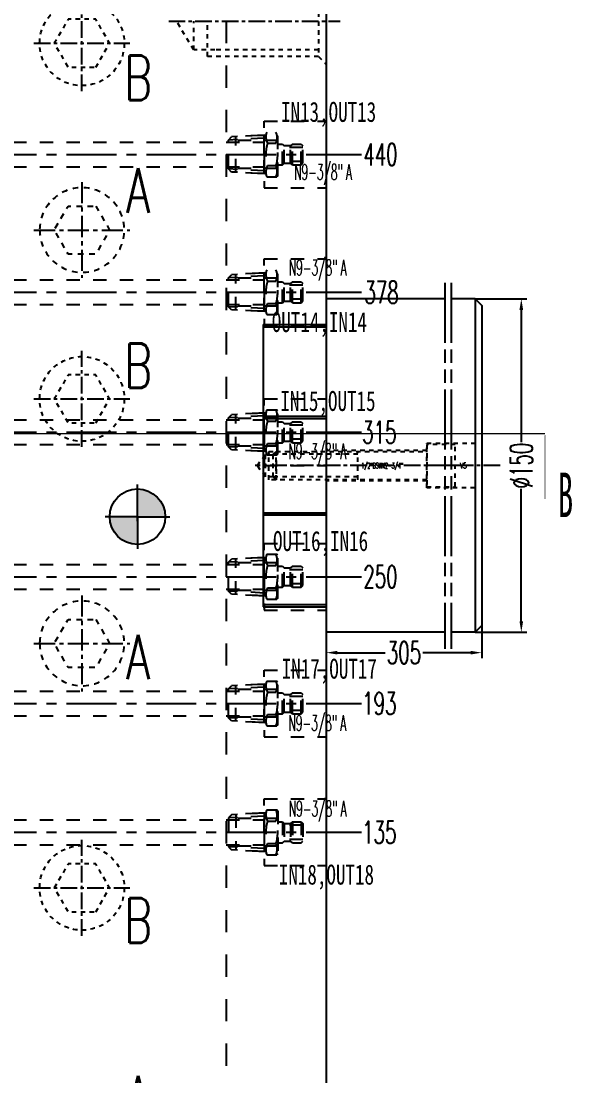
# Model space of a CAD drawing. Extents: x 14103 to 19353, y -3233 to 932.
# Drawn here: x 15162.5 to 15410.6, y 189.5 to 664.1 of the extents above; entities that cross this region are included whole.
import ezdxf
from ezdxf.enums import TextEntityAlignment as Align

# ---------------------------------------------------------------- set-up
doc = ezdxf.new("R2010")
doc.units = 0
doc.header["$LTSCALE"] = 20
doc.header["$MEASUREMENT"] = 0
for name, pattern in [('CENTER', [0.6, 0.375, -0.075, 0.075, -0.075]), ('CENTERLINE', [30, 24, -1.5, 3, -1.5]), ('HIDDEN', [0.2, 0.1, -0.1]), ('PHANTOM', [0.8, 0.45, -0.05, 0.1, -0.05, 0.1, -0.05])]:
    doc.linetypes.add(name, pattern=pattern)
doc.layers.get('DEFPOINTS').update_dxf_attribs({"linetype": 'CONTINUOUS'})
for name, color, linetype in [('CENTER', 1, 'CENTER'), ('CONTINUOUS', 7, 'CONTINUOUS'), ('DIM', 3, 'CONTINUOUS'), ('HIDDEN', 2, 'HIDDEN'), ('SCREW', 7, 'CONTINUOUS'), ('WATER', 9, 'HIDDEN')]:
    doc.layers.add(name, color=color, linetype=linetype)
doc.styles.add('lxy1', font='txt.shx', dxfattribs={"width": 0.5, "bigfont": 'bigfont.shx'})
doc.styles.add('lxy2', font='txt.shx', dxfattribs={"width": 0.6})
doc.styles.add('LXY3', font='simplex.shx', dxfattribs={"width": 0.7, "height": 10})
doc.styles.add('LXY4', font='simplex.shx', dxfattribs={"width": 0.7, "height": 6})
doc.styles.get("Standard").update_dxf_attribs({"font": 'txt.shx', "width": 0.5, "bigfont": 'hztxt.shx'})
doc.dimstyles.new('10', dxfattribs={"dimtxt": 10, "dimasz": 5, "dimexe": 2.5, "dimexo": 0, "dimgap": 1, "dimtad": 0, "dimdsep": 46, "dimtxsty": 'lxy2', "dimcen": -3, "dimclrd": 113, "dimclre": 113, "dimclrt": 3, "dimazin": 2, "dimtfac": 1, "dimtofl": 0, "dimtmove": 0, "dimatfit": 3, "dimfxl": 1, "dimtolj": 1, "dimtzin": 0, "dimarcsym": 0})
doc.dimstyles.new('15', dxfattribs={"dimtxt": 15, "dimasz": 8, "dimexe": 8, "dimexo": 0, "dimgap": 1, "dimtad": 0, "dimdsep": 46, "dimtxsty": 'lxy2', "dimcen": -3, "dimclrd": 113, "dimclre": 113, "dimclrt": 3, "dimazin": 2, "dimtfac": 1, "dimtofl": 0, "dimtmove": 0, "dimatfit": 3, "dimfxl": 1, "dimtolj": 1, "dimtzin": 0, "dimarcsym": 0})

# ---------------------------------------------------------------- blocks, each defined once
blk = doc.blocks.new('*D282')
at = {"layer": 'DEFPOINTS', "color": 0}
for p in [(15211.53, 699.09), (15315.84, 699.09), (14749.94, 164.09)]:
    blk.add_point(p, dxfattribs=at)
at = {"layer": 'DIM', "color": 113, "lineweight": -2}
blk.add_line((15211.53, 699.09), (15315.84, 699.09), dxfattribs=at)
at = {"layer": 'DIM', "color": 3, "insert": (15328.84, 699.09), "char_height": 15, "attachment_point": 5, "style": 'lxy2'}
blk.add_mtext('\\A1;535', dxfattribs=at)
blk = doc.blocks.new('*D109')
at = {"layer": 'DEFPOINTS', "color": 0}
for p in [(15292.93, 299.09), (15315.84, 299.09), (14749.94, 164.09)]:
    blk.add_point(p, dxfattribs=at)
at = {"layer": 'DIM', "color": 113, "lineweight": -2}
blk.add_line((15292.93, 299.09), (15315.84, 299.09), dxfattribs=at)
at = {"layer": 'DIM', "color": 3, "insert": (15323.84, 299.09), "char_height": 10, "attachment_point": 5, "style": 'lxy2'}
blk.add_mtext('\\A1;135', dxfattribs=at)
blk = doc.blocks.new('*D108')
at = {"layer": 'DEFPOINTS', "color": 0}
for p in [(15292.93, 357.09), (15315.84, 357.09), (14749.94, 164.09)]:
    blk.add_point(p, dxfattribs=at)
at = {"layer": 'DIM', "color": 113, "lineweight": -2}
blk.add_line((15292.93, 357.09), (15315.84, 357.09), dxfattribs=at)
at = {"layer": 'DIM', "color": 3, "insert": (15323.84, 357.09), "char_height": 10, "attachment_point": 5, "style": 'lxy2'}
blk.add_mtext('\\A1;193', dxfattribs=at)
blk = doc.blocks.new('*D107')
at = {"layer": 'DEFPOINTS', "color": 0}
for p in [(15292.93, 414.09), (15315.84, 414.09), (14749.94, 164.09)]:
    blk.add_point(p, dxfattribs=at)
at = {"layer": 'DIM', "color": 113, "lineweight": -2}
blk.add_line((15292.93, 414.09), (15315.84, 414.09), dxfattribs=at)
at = {"layer": 'DIM', "color": 3, "insert": (15324.34, 414.09), "char_height": 10, "attachment_point": 5, "style": 'lxy2'}
blk.add_mtext('\\A1;250', dxfattribs=at)
blk = doc.blocks.new('*D106')
at = {"layer": 'DEFPOINTS', "color": 0}
for p in [(15292.93, 479.09), (15315.84, 479.09), (14749.94, 164.09)]:
    blk.add_point(p, dxfattribs=at)
at = {"layer": 'DIM', "color": 113, "lineweight": -2}
blk.add_line((15292.93, 479.09), (15315.84, 479.09), dxfattribs=at)
at = {"layer": 'DIM', "color": 3, "insert": (15323.84, 479.09), "char_height": 10, "attachment_point": 5, "style": 'lxy2'}
blk.add_mtext('\\A1;315', dxfattribs=at)
blk = doc.blocks.new('*D105')
at = {"layer": 'DEFPOINTS', "color": 0}
for p in [(15292.93, 542.09), (15315.84, 542.09), (14749.94, 164.09)]:
    blk.add_point(p, dxfattribs=at)
at = {"layer": 'DIM', "color": 113, "lineweight": -2}
blk.add_line((15292.93, 542.09), (15315.84, 542.09), dxfattribs=at)
at = {"layer": 'DIM', "color": 3, "insert": (15324.84, 542.09), "char_height": 10, "attachment_point": 5, "style": 'lxy2'}
blk.add_mtext('\\A1;378', dxfattribs=at)
blk = doc.blocks.new('*D104')
at = {"layer": 'DEFPOINTS', "color": 0}
for p in [(15292.93, 604.09), (15315.84, 604.09), (14749.94, 164.09)]:
    blk.add_point(p, dxfattribs=at)
at = {"layer": 'DIM', "color": 113, "lineweight": -2}
blk.add_line((15292.93, 604.09), (15315.84, 604.09), dxfattribs=at)
at = {"layer": 'DIM', "color": 3, "insert": (15324.34, 604.09), "char_height": 10, "attachment_point": 5, "style": 'lxy2'}
blk.add_mtext('\\A1;440', dxfattribs=at)
blk = doc.blocks.new('*D103')
at = {"layer": 'DEFPOINTS', "color": 0}
for p in [(15299.94, 864.09), (15315.84, 864.09), (14749.94, 164.09)]:
    blk.add_point(p, dxfattribs=at)
at = {"layer": 'DIM', "color": 113, "lineweight": -2}
blk.add_line((15299.94, 864.09), (15315.84, 864.09), dxfattribs=at)
at = {"layer": 'DIM', "color": 3, "insert": (15323.84, 864.09), "char_height": 10, "attachment_point": 5, "style": 'lxy2'}
blk.add_mtext('\\A1;700', dxfattribs=at)
blk = doc.blocks.new('1')
at = {"layer": 'SCREW', "color": 1, "linetype": 'CENTER'}
for p, q in [((0, -21.59), (0, 21.59)), ((-21.59, 0), (21.59, 0))]:
    blk.add_line(p, q, dxfattribs=at)
at = {"layer": 'SCREW', "color": 4, "linetype": 'HIDDEN', "flags": 128}
blk.add_lwpolyline([(6.23, -10.8), (12.46, 0), (6.23, 10.8), (-6.23, 10.8), (-12.46, 0), (-6.23, -10.8)], close=True, dxfattribs=at)
at = {"layer": 'SCREW', "color": 4, "linetype": 'HIDDEN'}
blk.add_circle((0, 0), 19.05, dxfattribs=at)
blk = doc.blocks.new('*D269')
at = {"layer": 'CONTINUOUS', "color": 113, "lineweight": -2}
for p, q in [((15366.94, 539.09), (15390.27, 539.09)), ((15387.77, 534.09), (15387.77, 474.59)), ((15387.77, 394.09), (15387.77, 453.59)), ((15366.94, 389.09), (15390.27, 389.09))]:
    blk.add_line(p, q, dxfattribs=at)
at = {"layer": 'CONTINUOUS', "color": 113}
for points in [[(15386.94, 534.09), (15388.6, 534.09), (15387.77, 539.09)], [(15386.94, 394.09), (15388.6, 394.09), (15387.77, 389.09)]]:
    blk.add_solid(points, dxfattribs=at)
at = {"layer": 'DEFPOINTS', "color": 0}
for p in [(15366.94, 539.09), (15387.77, 539.09), (15366.94, 389.09)]:
    blk.add_point(p, dxfattribs=at)
at = {"layer": 'CONTINUOUS', "color": 3, "insert": (15387.77, 464.09), "char_height": 10, "attachment_point": 5, "rotation": 90, "style": 'lxy2'}
blk.add_mtext('\\A1;%%c150', dxfattribs=at)
blk = doc.blocks.new('*D270')
at = {"layer": 'CONTINUOUS', "color": 113, "lineweight": -2}
for p, q in [((15369.94, 392.09), (15369.94, 377.42)), ((15299.94, 389.09), (15299.94, 377.42)), ((15304.94, 379.92), (15326.44, 379.92)), ((15364.94, 379.92), (15343.44, 379.92))]:
    blk.add_line(p, q, dxfattribs=at)
at = {"layer": 'CONTINUOUS', "color": 113}
for points in [[(15304.94, 380.75), (15304.94, 379.09), (15299.94, 379.92)], [(15364.94, 380.75), (15364.94, 379.09), (15369.94, 379.92)]]:
    blk.add_solid(points, dxfattribs=at)
at = {"layer": 'DEFPOINTS', "color": 0}
for p in [(15369.94, 392.09), (15299.94, 389.09), (15369.94, 379.92)]:
    blk.add_point(p, dxfattribs=at)
at = {"layer": 'CONTINUOUS', "color": 3, "insert": (15334.94, 379.92), "char_height": 10, "attachment_point": 5, "style": 'lxy2'}
blk.add_mtext('\\A1;305', dxfattribs=at)
blk = doc.blocks.new('AC_LXY_BLK12')
at = {"layer": 'SCREW', "color": 1, "linetype": 'CENTER'}
for p, q in [((0, 17), (0, -17)), ((17, 0), (-17, 0))]:
    blk.add_line(p, q, dxfattribs=at)
at = {"layer": 'SCREW', "color": 2, "linetype": 'HIDDEN', "flags": 128}
blk.add_lwpolyline([(-4.91, 8.5), (-9.81, 0), (-4.91, -8.5), (4.91, -8.5), (9.81, 0), (4.91, 8.5)], close=True, dxfattribs=at)
at = {"layer": 'SCREW', "color": 2, "linetype": 'HIDDEN'}
blk.add_circle((0, 0), 15, dxfattribs=at)

msp = doc.modelspace()

# ---------------------------------------------------------------- hatches: boundary and pattern name
at = {"layer": 'CONTINUOUS'}
h = msp.add_hatch(color=4, dxfattribs=at)
h.paths.add_polyline_path([(15214.942, 453.59), (15214.942, 441.09), (15227.442, 441.09, 0.4142136)])
h.paths.add_polyline_path([(15214.942, 441.09), (15202.442, 441.09, 0.4142136), (15214.942, 428.59)])

# ---------------------------------------------------------------- linework, layer by layer
at = {"layer": 'CENTER'}
msp.add_line((15378.311, 464.09), (15295.5, 464.09), dxfattribs=at)
at = {"layer": 'CONTINUOUS'}
for p, q in [((15299.942, 864.09), (15299.942, -515.91)), ((15353.264, 539.09), (15299.942, 539.09)), ((15366.942, 539.09), (15356.264, 539.09)), ((15366.942, 539.09), (15366.942, 389.09)), ((15366.942, 539.09), (15369.942, 536.09)), ((15369.942, 536.09), (15369.942, 392.09)), ((15271.492, 527.59), (15271.492, 400.59)), ((15271.492, 527.59), (15299.942, 527.59)), ((15271.492, 526.59), (15299.942, 526.59)), ((15271.492, 486.315), (15299.942, 486.315)), ((15271.492, 485.315), (15299.942, 485.315)), ((15271.492, 442.865), (15299.942, 442.865)), ((15271.492, 441.865), (15299.942, 441.865)), ((15271.492, 401.59), (15299.942, 401.59)), ((15271.492, 400.59), (15299.942, 400.59)), ((15366.942, 389.09), (15369.942, 392.09)), ((15353.264, 389.09), (15299.942, 389.09)), ((15366.942, 389.09), (15356.264, 389.09))]:
    msp.add_line(p, q, dxfattribs=at)
at = {"layer": 'CONTINUOUS', "color": 2, "linetype": 'PHANTOM', "ltscale": 3}
for p, q in [((15353.264, 546.284), (15353.264, 381.579)), ((15356.264, 546.284), (15356.264, 381.579))]:
    msp.add_line(p, q, dxfattribs=at)
at = {"layer": 'CONTINUOUS', "color": 85}
for p, q in [((15214.942, 441.09), (15214.942, 455.59)), ((15214.942, 439.09), (15214.942, 443.09)), ((15214.942, 441.09), (15200.442, 441.09)), ((15214.942, 441.09), (15214.942, 426.59)), ((15214.942, 441.09), (15229.442, 441.09))]:
    msp.add_line(p, q, dxfattribs=at)
at = {"layer": 'CONTINUOUS', "linetype": 'ByBlock'}
msp.add_lwpolyline([(15398.447, 478.45, 0, 3, 0), (15398.447, 465.83, 0.3, 16.426, 0), (15398.447, 465.83, 0.3, 0.3, 0), (15398.447, 449.004, 0.3, 0.3, 0)], format="xyseb", dxfattribs=at)
at = {"layer": 'CONTINUOUS', "color": 3, "linetype": 'ByBlock', "const_width": 0.6}
msp.add_lwpolyline([(14143.114, 478.45), (15398.447, 478.45)], dxfattribs=at)
at = {"layer": 'CONTINUOUS', "color": 4}
msp.add_circle((15214.942, 441.09), 12.5, dxfattribs=at)
at = {"layer": 'HIDDEN', "ltscale": 5}
msp.add_line((15254.942, 864.09), (15254.942, -535.91), dxfattribs=at)
at = {"layer": 'SCREW', "color": 2, "linetype": 'HIDDEN'}
for p, q in [((15296.442, 679.965), (15296.442, 648.215)), ((15240.252, 651.115), (15240.252, 664.09)), ((15296.442, 651.115), (15249.839, 651.115)), ((15296.442, 648.215), (15299.942, 644.715)), ((15277.362, 457.74), (15277.362, 470.44)), ((15345.242, 470.94), (15299.942, 470.94)), ((15314.192, 457.74), (15314.192, 470.44)), ((15345.242, 474.115), (15366.942, 474.115)), ((15345.242, 454.065), (15345.242, 474.115)), ((15272.592, 459.01), (15272.592, 469.17)), ((15314.192, 469.17), (15276.092, 469.17)), ((15314.192, 459.01), (15276.092, 459.01)), ((15345.242, 457.24), (15299.942, 457.24)), ((15366.942, 454.065), (15345.242, 454.065))]:
    msp.add_line(p, q, dxfattribs=at)
at = {"layer": 'SCREW', "color": 1, "linetype": 'CENTER'}
for p, q in [((15228.989, 664.09), (15306.276, 664.09)), ((15318.242, 464.09), (15267.926, 464.09)), ((15359.942, 464.09), (15345.242, 464.09))]:
    msp.add_line(p, q, dxfattribs=at)
at = {"layer": 'SCREW', "color": 2, "linetype": 'HIDDEN'}
for points in [[(15249.839, 651.115), (15240.252, 651.115), (15232.533, 664.09)], [(15296.447, 648.21), (15246.442, 648.21), (15246.442, 664.09)], [(15277.362, 457.74), (15274.092, 457.74), (15274.092, 470.44), (15277.362, 470.44), (15277.362, 457.74)], [(15345.242, 457.74), (15277.362, 457.74), (15276.092, 459.01), (15276.092, 469.17), (15277.362, 470.44), (15345.242, 470.44)], [(15345.242, 454.565), (15357.942, 454.565), (15357.942, 473.615), (15345.242, 473.615), (15345.242, 454.565)], [(15276.092, 459.01), (15272.592, 459.01), (15268.926, 464.09), (15272.592, 469.17), (15276.092, 469.17)]]:
    msp.add_lwpolyline(points, dxfattribs=at)
at = {"layer": 'WATER', "color": 114, "linetype": 'HIDDEN', "ltscale": 3}
for p, q in [((15271.942, 604.09), (15271.942, 619.09)), ((15271.942, 619.09), (15299.942, 619.09)), ((15271.942, 612.757), (15257.274, 611.989)), ((15269.555, 612.663), (15259.242, 612.122)), ((15272.756, 612.663), (15269.555, 612.663)), ((15271.942, 595.518), (15271.942, 612.663)), ((15278.109, 594.405), (15278.109, 613.775)), ((15255.942, 610.585), (15257.274, 611.989)), ((15272.012, 611.426), (15255.942, 610.584)), ((15255.942, 597.595), (15255.942, 610.585)), ((15259.242, 596.058), (15259.242, 612.122)), ((15278.109, 610.351), (15259.242, 610.351)), ((15273.53, 609.131), (15277.315, 609.131)), ((15278.109, 608.789), (15280.27, 608.789)), ((15280.27, 608.789), (15281.032, 608.026)), ((15280.27, 599.391), (15280.27, 608.789)), ((15281.032, 608.053), (15283.916, 608.053)), ((15281.032, 600.154), (15281.032, 608.026)), ((15284.679, 608.789), (15283.916, 608.026)), ((15283.916, 600.154), (15283.916, 608.026)), ((15284.679, 608.789), (15288.642, 608.789)), ((15284.679, 599.391), (15284.679, 608.789)), ((15288.642, 608.789), (15289.405, 608.026)), ((15288.642, 599.391), (15288.642, 608.789)), ((15289.405, 600.154), (15289.405, 608.026)), ((15271.942, 604.09), (15271.942, 589.09)), ((15273.53, 599.049), (15277.315, 599.049)), ((15278.109, 599.391), (15280.27, 599.391)), ((15280.27, 599.391), (15281.032, 600.154)), ((15281.032, 600.128), (15283.916, 600.128)), ((15284.679, 599.391), (15283.916, 600.154)), ((15284.679, 599.391), (15288.642, 599.391)), ((15288.642, 599.391), (15289.405, 600.154)), ((15272.012, 596.755), (15255.942, 597.597)), ((15257.274, 596.192), (15255.942, 597.595)), ((15271.942, 595.423), (15257.274, 596.192)), ((15278.109, 597.829), (15259.242, 597.829)), ((15269.555, 595.518), (15259.242, 596.058)), ((15272.756, 595.518), (15269.555, 595.518)), ((15273.133, 594.008), (15277.712, 594.008)), ((15278.109, 594.405), (15277.712, 594.008)), ((15271.942, 589.09), (15299.942, 589.09)), ((15271.942, 494.09), (15299.942, 494.09)), ((15271.942, 479.09), (15271.942, 494.09)), ((15273.133, 489.172), (15277.712, 489.172)), ((15278.109, 488.775), (15277.712, 489.172)), ((15255.942, 485.585), (15257.274, 486.989)), ((15272.012, 486.426), (15255.942, 485.584)), ((15255.942, 472.595), (15255.942, 485.585)), ((15271.942, 487.757), (15257.274, 486.989)), ((15269.555, 487.663), (15259.242, 487.122)), ((15259.242, 471.058), (15259.242, 487.122)), ((15278.109, 485.351), (15259.242, 485.351)), ((15272.756, 487.663), (15269.555, 487.663)), ((15271.942, 470.518), (15271.942, 487.663)), ((15273.53, 484.131), (15277.315, 484.131)), ((15278.109, 469.405), (15278.109, 488.775)), ((15278.109, 483.789), (15280.27, 483.789)), ((15280.27, 474.391), (15280.27, 483.789)), ((15280.27, 483.789), (15281.032, 483.026)), ((15281.032, 483.053), (15283.916, 483.053)), ((15281.032, 475.154), (15281.032, 483.026)), ((15284.679, 483.789), (15283.916, 483.026)), ((15283.916, 475.154), (15283.916, 483.026)), ((15284.679, 474.391), (15284.679, 483.789)), ((15284.679, 483.789), (15288.642, 483.789)), ((15288.642, 474.391), (15288.642, 483.789)), ((15288.642, 483.789), (15289.405, 483.026)), ((15289.405, 475.154), (15289.405, 483.026)), ((15271.942, 479.09), (15271.942, 464.09)), ((15280.27, 474.391), (15281.032, 475.154)), ((15281.032, 475.128), (15283.916, 475.128)), ((15284.679, 474.391), (15283.916, 475.154)), ((15288.642, 474.391), (15289.405, 475.154)), ((15272.012, 471.755), (15255.942, 472.597)), ((15257.274, 471.192), (15255.942, 472.595)), ((15271.942, 470.423), (15257.274, 471.192)), ((15278.109, 472.829), (15259.242, 472.829)), ((15269.555, 470.518), (15259.242, 471.058)), ((15272.756, 470.518), (15269.555, 470.518)), ((15273.53, 474.049), (15277.315, 474.049)), ((15278.109, 474.391), (15280.27, 474.391)), ((15284.679, 474.391), (15288.642, 474.391)), ((15273.133, 469.008), (15277.712, 469.008)), ((15278.109, 469.405), (15277.712, 469.008)), ((15271.942, 464.09), (15299.942, 464.09)), ((15271.942, 357.09), (15271.942, 372.09)), ((15271.942, 372.09), (15299.942, 372.09)), ((15271.942, 365.757), (15257.274, 364.989)), ((15269.555, 365.663), (15259.242, 365.122)), ((15272.756, 365.663), (15269.555, 365.663)), ((15271.942, 348.518), (15271.942, 365.663)), ((15273.133, 367.172), (15277.712, 367.172)), ((15278.109, 366.775), (15277.712, 367.172)), ((15278.109, 347.405), (15278.109, 366.775)), ((15255.942, 363.585), (15257.274, 364.989)), ((15272.012, 364.426), (15255.942, 363.584)), ((15255.942, 350.595), (15255.942, 363.585)), ((15259.242, 349.058), (15259.242, 365.122)), ((15278.109, 363.351), (15259.242, 363.351)), ((15273.53, 362.131), (15277.315, 362.131)), ((15278.109, 361.789), (15280.27, 361.789)), ((15280.27, 352.391), (15280.27, 361.789)), ((15280.27, 361.789), (15281.032, 361.026)), ((15281.032, 361.053), (15283.916, 361.053)), ((15281.032, 353.154), (15281.032, 361.026)), ((15284.679, 361.789), (15283.916, 361.026)), ((15283.916, 353.154), (15283.916, 361.026)), ((15284.679, 352.391), (15284.679, 361.789)), ((15284.679, 361.789), (15288.642, 361.789)), ((15288.642, 352.391), (15288.642, 361.789)), ((15288.642, 361.789), (15289.405, 361.026)), ((15289.405, 353.154), (15289.405, 361.026)), ((15271.942, 357.09), (15271.942, 342.09)), ((15273.53, 352.049), (15277.315, 352.049)), ((15278.109, 352.391), (15280.27, 352.391)), ((15280.27, 352.391), (15281.032, 353.154)), ((15281.032, 353.128), (15283.916, 353.128)), ((15284.679, 352.391), (15283.916, 353.154)), ((15284.679, 352.391), (15288.642, 352.391)), ((15288.642, 352.391), (15289.405, 353.154)), ((15272.012, 349.755), (15255.942, 350.597)), ((15257.274, 349.192), (15255.942, 350.595)), ((15271.942, 348.423), (15257.274, 349.192)), ((15278.109, 350.829), (15259.242, 350.829)), ((15269.555, 348.518), (15259.242, 349.058)), ((15272.756, 348.518), (15269.555, 348.518)), ((15273.133, 347.008), (15277.712, 347.008)), ((15278.109, 347.405), (15277.712, 347.008)), ((15271.942, 342.09), (15299.942, 342.09))]:
    msp.add_line(p, q, dxfattribs=at)
at = {"layer": 'WATER', "linetype": 'HIDDEN', "ltscale": 3}
for p, q in [((15074.942, 609.65), (15271.942, 609.65)), ((15074.942, 598.53), (15271.942, 598.53)), ((15074.942, 547.65), (15271.942, 547.65)), ((15074.942, 536.53), (15271.942, 536.53)), ((15074.942, 484.65), (15271.942, 484.65)), ((15074.942, 473.53), (15271.942, 473.53)), ((15074.942, 419.65), (15271.942, 419.65)), ((15074.942, 408.53), (15271.942, 408.53)), ((15074.942, 362.65), (15271.942, 362.65)), ((15074.942, 351.53), (15271.942, 351.53)), ((15074.942, 304.65), (15271.942, 304.65)), ((15074.942, 293.53), (15271.942, 293.53))]:
    msp.add_line(p, q, dxfattribs=at)
at = {"layer": 'WATER', "color": 1, "linetype": 'CENTER', "ltscale": 3}
for p, q in [((15074.942, 604.09), (15292.928, 604.09)), ((15074.942, 542.09), (15292.928, 542.09)), ((15074.942, 479.09), (15292.928, 479.09)), ((15074.942, 414.09), (15292.928, 414.09)), ((15074.942, 357.09), (15292.928, 357.09)), ((15074.942, 299.09), (15292.928, 299.09))]:
    msp.add_line(p, q, dxfattribs=at)
at = {"layer": 'WATER', "color": 11, "linetype": 'HIDDEN', "ltscale": 3}
for p, q in [((15271.942, 542.09), (15271.942, 557.09)), ((15271.942, 557.09), (15299.942, 557.09)), ((15271.942, 550.757), (15257.274, 549.989)), ((15269.555, 550.663), (15259.242, 550.122)), ((15272.756, 550.663), (15269.555, 550.663)), ((15271.942, 533.518), (15271.942, 550.663)), ((15278.109, 532.405), (15278.109, 551.775)), ((15255.942, 548.585), (15257.274, 549.989)), ((15272.012, 549.426), (15255.942, 548.584)), ((15255.942, 535.595), (15255.942, 548.585)), ((15259.242, 534.058), (15259.242, 550.122)), ((15278.109, 548.351), (15259.242, 548.351)), ((15273.53, 547.131), (15277.315, 547.131)), ((15278.109, 546.789), (15280.27, 546.789)), ((15280.27, 537.391), (15280.27, 546.789)), ((15280.27, 546.789), (15281.032, 546.026)), ((15281.032, 546.053), (15283.916, 546.053)), ((15281.032, 538.154), (15281.032, 546.026)), ((15284.679, 546.789), (15283.916, 546.026)), ((15283.916, 538.154), (15283.916, 546.026)), ((15284.679, 537.391), (15284.679, 546.789)), ((15284.679, 546.789), (15288.642, 546.789)), ((15288.642, 537.391), (15288.642, 546.789)), ((15288.642, 546.789), (15289.405, 546.026)), ((15289.405, 538.154), (15289.405, 546.026)), ((15271.942, 542.09), (15271.942, 527.09)), ((15273.53, 537.049), (15277.315, 537.049)), ((15278.109, 537.391), (15280.27, 537.391)), ((15280.27, 537.391), (15281.032, 538.154)), ((15281.032, 538.128), (15283.916, 538.128)), ((15284.679, 537.391), (15283.916, 538.154)), ((15284.679, 537.391), (15288.642, 537.391)), ((15288.642, 537.391), (15289.405, 538.154)), ((15272.012, 534.755), (15255.942, 535.597)), ((15257.274, 534.192), (15255.942, 535.595)), ((15271.942, 533.423), (15257.274, 534.192)), ((15278.109, 535.829), (15259.242, 535.829)), ((15269.555, 533.518), (15259.242, 534.058)), ((15272.756, 533.518), (15269.555, 533.518)), ((15273.133, 532.008), (15277.712, 532.008)), ((15278.109, 532.405), (15277.712, 532.008)), ((15271.942, 527.09), (15299.942, 527.09)), ((15271.942, 414.09), (15271.942, 429.09)), ((15271.942, 429.09), (15299.942, 429.09)), ((15271.942, 422.757), (15257.274, 421.989)), ((15269.555, 422.663), (15259.242, 422.122)), ((15272.756, 422.663), (15269.555, 422.663)), ((15271.942, 405.518), (15271.942, 422.663)), ((15273.133, 424.172), (15277.712, 424.172)), ((15278.109, 423.775), (15277.712, 424.172)), ((15278.109, 404.405), (15278.109, 423.775)), ((15255.942, 420.585), (15257.274, 421.989)), ((15272.012, 421.426), (15255.942, 420.584)), ((15255.942, 407.595), (15255.942, 420.585)), ((15259.242, 406.058), (15259.242, 422.122)), ((15278.109, 420.351), (15259.242, 420.351)), ((15273.53, 419.131), (15277.315, 419.131)), ((15278.109, 418.789), (15280.27, 418.789)), ((15280.27, 418.789), (15281.032, 418.026)), ((15280.27, 409.391), (15280.27, 418.789)), ((15281.032, 418.053), (15283.916, 418.053)), ((15281.032, 410.154), (15281.032, 418.026)), ((15284.679, 418.789), (15283.916, 418.026)), ((15283.916, 410.154), (15283.916, 418.026)), ((15284.679, 418.789), (15288.642, 418.789)), ((15284.679, 409.391), (15284.679, 418.789)), ((15288.642, 418.789), (15289.405, 418.026)), ((15288.642, 409.391), (15288.642, 418.789)), ((15289.405, 410.154), (15289.405, 418.026)), ((15271.942, 414.09), (15271.942, 399.09)), ((15273.53, 409.049), (15277.315, 409.049)), ((15278.109, 409.391), (15280.27, 409.391)), ((15280.27, 409.391), (15281.032, 410.154)), ((15281.032, 410.128), (15283.916, 410.128)), ((15284.679, 409.391), (15283.916, 410.154)), ((15284.679, 409.391), (15288.642, 409.391)), ((15288.642, 409.391), (15289.405, 410.154)), ((15272.012, 406.755), (15255.942, 407.597)), ((15257.274, 406.192), (15255.942, 407.595)), ((15271.942, 405.423), (15257.274, 406.192)), ((15278.109, 407.829), (15259.242, 407.829)), ((15269.555, 405.518), (15259.242, 406.058)), ((15272.756, 405.518), (15269.555, 405.518)), ((15273.133, 404.008), (15277.712, 404.008)), ((15278.109, 404.405), (15277.712, 404.008)), ((15271.942, 399.09), (15299.942, 399.09)), ((15271.942, 299.09), (15271.942, 314.09)), ((15271.942, 314.09), (15299.942, 314.09)), ((15273.133, 309.172), (15277.712, 309.172)), ((15278.109, 308.775), (15277.712, 309.172)), ((15278.109, 308.775), (15278.109, 289.405)), ((15257.274, 306.989), (15255.942, 305.585)), ((15272.012, 306.426), (15255.942, 305.584)), ((15255.942, 305.585), (15255.942, 292.595)), ((15271.942, 307.757), (15257.274, 306.989)), ((15269.555, 307.663), (15259.242, 307.122)), ((15259.242, 307.122), (15259.242, 291.058)), ((15278.109, 305.351), (15259.242, 305.351)), ((15272.756, 307.663), (15269.555, 307.663)), ((15271.942, 307.663), (15271.942, 290.518)), ((15273.53, 304.131), (15277.315, 304.131)), ((15278.109, 303.789), (15280.27, 303.789)), ((15280.27, 303.789), (15280.27, 294.391)), ((15280.27, 303.789), (15281.032, 303.026)), ((15284.679, 303.789), (15283.916, 303.026)), ((15284.679, 303.789), (15284.679, 294.391)), ((15284.679, 303.789), (15288.642, 303.789)), ((15288.642, 303.789), (15288.642, 294.391)), ((15288.642, 303.789), (15289.405, 303.026)), ((15271.942, 299.09), (15271.942, 284.09)), ((15281.032, 303.053), (15283.916, 303.053)), ((15281.032, 303.026), (15281.032, 295.154)), ((15283.916, 303.026), (15283.916, 295.154)), ((15289.405, 303.026), (15289.405, 295.154)), ((15278.109, 294.391), (15280.27, 294.391)), ((15280.27, 294.391), (15281.032, 295.154)), ((15281.032, 295.128), (15283.916, 295.128)), ((15284.679, 294.391), (15283.916, 295.154)), ((15284.679, 294.391), (15288.642, 294.391)), ((15288.642, 294.391), (15289.405, 295.154)), ((15272.012, 291.755), (15255.942, 292.597)), ((15255.942, 292.595), (15257.274, 291.192)), ((15271.942, 290.423), (15257.274, 291.192)), ((15278.109, 292.829), (15259.242, 292.829)), ((15269.555, 290.518), (15259.242, 291.058)), ((15272.756, 290.518), (15269.555, 290.518)), ((15273.53, 294.049), (15277.315, 294.049)), ((15273.133, 289.008), (15277.712, 289.008)), ((15278.109, 289.405), (15277.712, 289.008)), ((15271.942, 284.09), (15299.942, 284.09))]:
    msp.add_line(p, q, dxfattribs=at)
at = {"layer": 'WATER', "color": 114, "linetype": 'HIDDEN', "ltscale": 3}
for points in [[(15289.405, 607.265), (15278.109, 607.265)], [(15289.405, 600.915), (15278.109, 600.915)], [(15289.405, 482.265), (15278.109, 482.265)], [(15289.405, 475.915), (15278.109, 475.915)], [(15289.405, 360.265), (15278.109, 360.265)], [(15289.405, 353.915), (15278.109, 353.915)]]:
    msp.add_lwpolyline(points, dxfattribs=at)
at = {"layer": 'WATER', "color": 11, "linetype": 'HIDDEN', "ltscale": 3}
for points in [[(15289.405, 545.265), (15278.109, 545.265)], [(15289.405, 538.915), (15278.109, 538.915)], [(15289.405, 417.265), (15278.109, 417.265)], [(15289.405, 410.915), (15278.109, 410.915)], [(15289.405, 302.265), (15278.109, 302.265)], [(15289.405, 295.915), (15278.109, 295.915)]]:
    msp.add_lwpolyline(points, dxfattribs=at)
at = {"layer": 'WATER', "color": 114, "linetype": 'HIDDEN', "ltscale": 3}
for centre, radius, start, end in [((15278.42, 612.052), 5.696, 158.15014, 210.85303), ((15272.244, 611.652), 5.663, 333.56987, 26.43013), ((15289.14, 604.09), 16.404, 162.10345, 197.89655), ((15261.705, 604.09), 16.404, 342.10345, 17.89655), ((15278.42, 596.128), 5.696, 149.14697, 201.84986), ((15272.244, 596.529), 5.663, 333.56987, 26.43013), ((15278.42, 487.052), 5.696, 158.15014, 210.85303), ((15272.244, 486.652), 5.663, 333.56987, 26.43013), ((15289.14, 479.09), 16.404, 162.10345, 197.89655), ((15261.705, 479.09), 16.404, 342.10345, 17.89655), ((15278.42, 471.128), 5.696, 149.14697, 201.84986), ((15272.244, 471.529), 5.663, 333.56987, 26.43013), ((15278.42, 365.052), 5.696, 158.15014, 210.85303), ((15272.244, 364.652), 5.663, 333.56987, 26.43013), ((15289.14, 357.09), 16.404, 162.10345, 197.89655), ((15261.705, 357.09), 16.404, 342.10345, 17.89655), ((15278.42, 349.128), 5.696, 149.14697, 201.84986), ((15272.244, 349.529), 5.663, 333.56987, 26.43013)]:
    msp.add_arc(centre, radius, start, end, dxfattribs=at)
at = {"layer": 'WATER', "color": 11, "linetype": 'HIDDEN', "ltscale": 3}
for centre, radius, start, end in [((15278.42, 550.052), 5.696, 158.15014, 210.85303), ((15272.244, 549.652), 5.663, 333.56987, 26.43013), ((15289.14, 542.09), 16.404, 162.10345, 197.89655), ((15261.705, 542.09), 16.404, 342.10345, 17.89655), ((15278.42, 534.128), 5.696, 149.14697, 201.84986), ((15272.244, 534.529), 5.663, 333.56987, 26.43013), ((15278.42, 422.052), 5.696, 158.15014, 210.85303), ((15272.244, 421.652), 5.663, 333.56987, 26.43013), ((15289.14, 414.09), 16.404, 162.10345, 197.89655), ((15261.705, 414.09), 16.404, 342.10345, 17.89655), ((15278.42, 406.128), 5.696, 149.14697, 201.84986), ((15272.244, 406.529), 5.663, 333.56987, 26.43013), ((15278.42, 307.052), 5.696, 158.15014, 210.85303), ((15272.244, 306.652), 5.663, 333.56987, 26.43013), ((15289.14, 299.09), 16.404, 162.10345, 197.89655), ((15261.705, 299.09), 16.404, 342.10345, 17.89655), ((15278.42, 291.128), 5.696, 149.14697, 201.84986), ((15272.244, 291.529), 5.663, 333.56987, 26.43013)]:
    msp.add_arc(centre, radius, start, end, dxfattribs=at)

# ---------------------------------------------------------------- block references
at = {"layer": 'SCREW', "color": 4, "linetype": 'CENTERLINE'}
for p in [(15189.942, 654.09), (15189.942, 494.09), (15189.942, 274.09)]:
    msp.add_blockref('1', p, dxfattribs=at)
at = {"layer": 'SCREW', "xscale": -1.27, "yscale": 1.27, "zscale": 1.27}
for p in [(15189.942, 570.09), (15189.942, 384.09)]:
    msp.add_blockref('AC_LXY_BLK12', p, dxfattribs=at)

# ---------------------------------------------------------------- texts
at = {"layer": 'CONTINUOUS', "color": 3, "linetype": 'ByBlock', "insert": (15411.105, 460.907), "char_height": 20, "width": 8.60509, "attachment_point": 3}
msp.add_mtext('{\\f宋体|b0|i0|c134|p2;B}', dxfattribs=at)
at = {"layer": 'SCREW', "color": 4, "style": 'LXY3', "width": 0.7}
for p in [(15215.312, 628.56), (15215.312, 499.034), (15215.312, 249.437)]:
    msp.add_text('B', height=20, dxfattribs=at).set_placement(p, align=Align.CENTER)
at = {"layer": 'SCREW', "color": 2, "style": 'LXY3', "width": 0.7}
for p in [(15215.312, 577.869), (15215.312, 367.989), (15215.312, 169.501)]:
    msp.add_text('A', height=20, dxfattribs=at).set_placement(p, align=Align.CENTER)
at = {"layer": 'SCREW', "color": 114, "style": 'lxy1', "width": 0.5}
msp.add_text('1/2"BSWX2-3/4"', height=2.5, dxfattribs=at).set_placement((15315.742, 462.84))
at = {"layer": 'SCREW', "color": 114, "style": 'lxy2', "width": 0.6}
msp.add_text('V5', height=2.5, dxfattribs=at).set_placement((15361.694, 464.09), align=Align.MIDDLE_CENTER)
at = {"layer": 'WATER', "color": 114, "char_height": 9, "width": 21.76, "attachment_point": 7, "style": 'LXY4'}
for s, insert in [('{\\f宋体|b0|i0|c134|p2;IN13,OUT13}', (15279.571, 616.429)), ('{\\f宋体|b0|i0|c134|p2;IN15,OUT15}', (15279.297, 486.337)), ('{\\f宋体|b0|i0|c134|p2;IN17,OUT17}', (15279.887, 365.879))]:
    msp.add_mtext(s, dxfattribs=dict(at, insert=insert))
at = {"layer": 'WATER', "color": 114, "linetype": 'HIDDEN', "ltscale": 3, "char_height": 7, "width": 33.99, "attachment_point": 5}
for insert in [(15298.491, 595.014), (15295.924, 469.373), (15295.924, 347.067)]:
    msp.add_mtext('N9-3/8"{\\fProxy 1|b1|i1|c134|p8; }A', dxfattribs=dict(at, insert=insert))
at = {"layer": 'WATER', "color": 11, "linetype": 'HIDDEN', "ltscale": 3, "char_height": 7, "width": 33.99, "attachment_point": 5}
for insert in [(15296.104, 552.021), (15296.104, 308.563)]:
    msp.add_mtext('N9-3/8"{\\fProxy 1|b1|i1|c134|p8; }A', dxfattribs=dict(at, insert=insert))
at = {"layer": 'WATER', "color": 11, "linetype": 'HIDDEN', "ltscale": 3, "char_height": 9, "width": 21.76, "attachment_point": 7, "style": 'LXY4'}
for s, insert in [('{\\f宋体|b0|i0|c134|p2;OUT14,IN14}', (15275.419, 521.852)), ('{\\f宋体|b0|i0|c134|p2;OUT16,IN16}', (15275.961, 423.323)), ('{\\f宋体|b0|i0|c134|p2;IN18,OUT18}', (15278.591, 273.243))]:
    msp.add_mtext(s, dxfattribs=dict(at, insert=insert))

# ---------------------------------------------------------------- dimensions: what is measured, and where the dimension line sits
at = {"layer": 'CONTINUOUS'}
dim = msp.add_linear_dim(base=(15387.77, 539.09), p1=(15366.942, 389.09), p2=(15366.942, 539.09), angle=90, text='%%c<>', dimstyle='10', dxfattribs=at)
dim.commit()
dim.dimension.update_dxf_attribs({"geometry": '*D269', "text_midpoint": (15387.77, 464.09)})
dim = msp.add_linear_dim(base=(15369.942, 379.921), p1=(15299.942, 389.09), p2=(15369.942, 392.09), text='305', dimstyle='10', dxfattribs=at)
dim.commit()
dim.dimension.update_dxf_attribs({"geometry": '*D270', "text_midpoint": (15334.942, 379.921)})
at = {"layer": 'DIM'}
for feature_location, offset, dimstyle, picture, middle in [((15299.942, 864.09), (15.902, 0), '10', '*D103', (15323.844, 864.09)), ((15211.532, 699.09), (104.312, 0), '15', '*D282', (15328.844, 699.09)), ((15292.928, 604.09), (22.916, 0), '10', '*D104', (15324.344, 604.09)), ((15292.928, 542.09), (22.916, 0), '10', '*D105', (15324.844, 542.09)), ((15292.928, 479.09), (22.916, 0), '10', '*D106', (15323.844, 479.09)), ((15292.928, 414.09), (22.916, 0), '10', '*D107', (15324.344, 414.09)), ((15292.928, 357.09), (22.916, 0), '10', '*D108', (15323.844, 357.09)), ((15292.928, 299.09), (22.916, 0), '10', '*D109', (15323.844, 299.09))]:
    dim = msp.add_ordinate_dim(feature_location=feature_location, offset=offset, dtype=0, origin=(14749.942, 164.09), dimstyle=dimstyle, dxfattribs=at)
    dim.commit()
    dim.dimension.update_dxf_attribs({"geometry": picture, "text_midpoint": middle})

doc.saveas('drawing.dxf')
